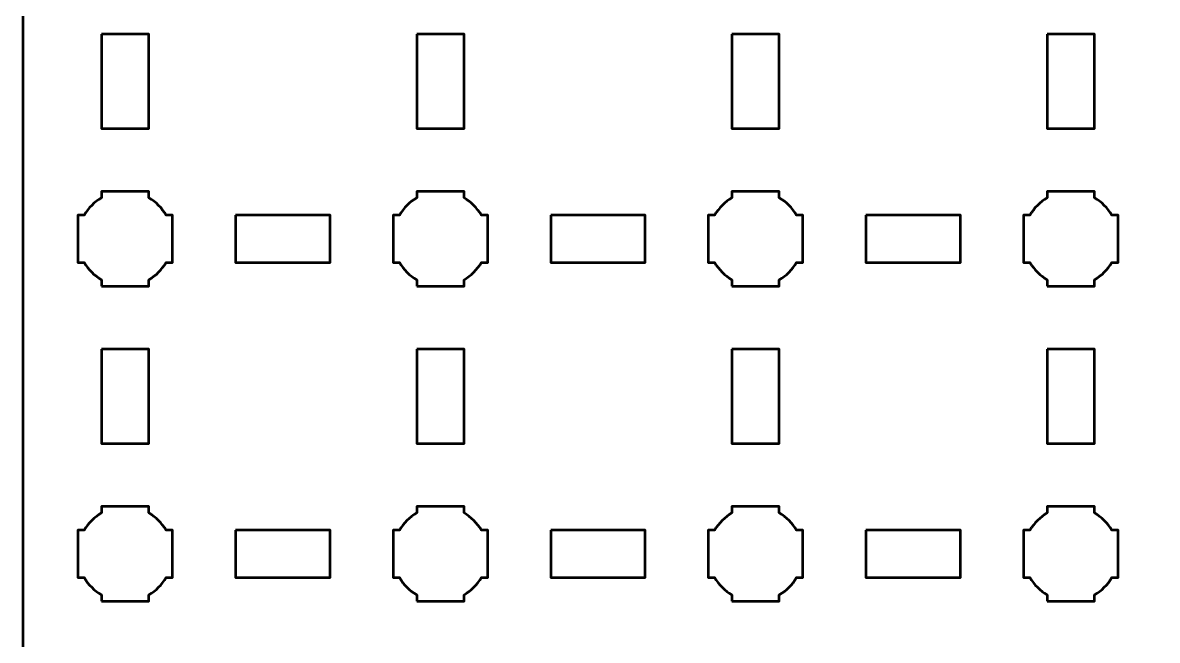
# Model space of a CAD drawing. Header units: centimetres. Extents: x -15.7 to 15.7, y -15.7 to 15.7.
# Drawn here: x -15.65 to -8.45, y 8.45 to 12.37 of the extents above; entities that cross this region are included whole.
import ezdxf

# ---------------------------------------------------------------- set-up
doc = ezdxf.new("R2010")
doc.units = ezdxf.units.CM
doc.header["$MEASUREMENT"] = 0
doc.layers.add('Layer 1', color=7, linetype='Continuous')

msp = doc.modelspace()

# ---------------------------------------------------------------- linework, layer by layer
at = {"layer": 'Layer 1', "lineweight": 53}
for points, knots in [([(-15.14993, 15.65004), (-15.14993, 15.65004), (15.14994, 15.65004), (15.14994, 15.65004), (15.14994, 15.65004), (15.42708, 15.65004), (15.65004, 15.42694), (15.65004, 15.14994), (15.65004, 15.14994), (15.65004, 15.14994), (15.65004, -15.14993), (15.65004, -15.14993), (15.65004, -15.14993), (15.65004, -15.42707), (15.42708, -15.65003), (15.14994, -15.65003), (15.14994, -15.65003), (15.14994, -15.65003), (-15.14993, -15.65003), (-15.14993, -15.65003), (-15.14993, -15.65003), (-15.42693, -15.65003), (-15.65003, -15.42707), (-15.65003, -15.14993), (-15.65003, -15.14993), (-15.65003, -15.14993), (-15.65003, 15.14994), (-15.65003, 15.14994), (-15.65003, 15.14994), (-15.65003, 15.42694), (-15.42693, 15.65004), (-15.14993, 15.65004)], [0, 0, 0, 0, 0.125, 0.125, 0.125, 0.125, 0.25, 0.25, 0.25, 0.25, 0.375, 0.375, 0.375, 0.375, 0.5, 0.5, 0.5, 0.5, 0.625, 0.625, 0.625, 0.625, 0.75, 0.75, 0.75, 0.75, 0.875, 0.875, 0.875, 0.875, 1, 1, 1, 1]), ([(-15.14993, 12.30002), (-15.14993, 12.30002), (-14.84993, 12.30002), (-14.84993, 12.30002), (-14.84993, 12.30002), (-14.84993, 12.30002), (-14.84993, 11.70002), (-14.84993, 11.70002), (-14.84993, 11.70002), (-14.84993, 11.70002), (-15.14993, 11.70002), (-15.14993, 11.70002), (-15.14993, 11.70002), (-15.14993, 11.70002), (-15.14993, 12.30002), (-15.14993, 12.30002)], [0, 0, 0, 0, 0.25, 0.25, 0.25, 0.25, 0.5, 0.5, 0.5, 0.5, 0.75, 0.75, 0.75, 0.75, 1, 1, 1, 1]), ([(-13.15, 12.30002), (-13.15, 12.30002), (-12.85, 12.30002), (-12.85, 12.30002), (-12.85, 12.30002), (-12.85, 12.30002), (-12.85, 11.70002), (-12.85, 11.70002), (-12.85, 11.70002), (-12.85, 11.70002), (-13.15, 11.70002), (-13.15, 11.70002), (-13.15, 11.70002), (-13.15, 11.70002), (-13.15, 12.30002), (-13.15, 12.30002)], [0, 0, 0, 0, 0.25, 0.25, 0.25, 0.25, 0.5, 0.5, 0.5, 0.5, 0.75, 0.75, 0.75, 0.75, 1, 1, 1, 1]), ([(-11.15007, 12.30002), (-11.15007, 12.30002), (-10.85006, 12.30002), (-10.85006, 12.30002), (-10.85006, 12.30002), (-10.85006, 12.30002), (-10.85006, 11.70002), (-10.85006, 11.70002), (-10.85006, 11.70002), (-10.85006, 11.70002), (-11.15007, 11.70002), (-11.15007, 11.70002), (-11.15007, 11.70002), (-11.15007, 11.70002), (-11.15007, 12.30002), (-11.15007, 12.30002)], [0, 0, 0, 0, 0.25, 0.25, 0.25, 0.25, 0.5, 0.5, 0.5, 0.5, 0.75, 0.75, 0.75, 0.75, 1, 1, 1, 1]), ([(-9.14996, 12.30002), (-9.14996, 12.30002), (-8.84995, 12.30002), (-8.84995, 12.30002), (-8.84995, 12.30002), (-8.84995, 12.30002), (-8.84995, 11.70002), (-8.84995, 11.70002), (-8.84995, 11.70002), (-8.84995, 11.70002), (-9.14996, 11.70002), (-9.14996, 11.70002), (-9.14996, 11.70002), (-9.14996, 11.70002), (-9.14996, 12.30002), (-9.14996, 12.30002)], [0, 0, 0, 0, 0.25, 0.25, 0.25, 0.25, 0.5, 0.5, 0.5, 0.5, 0.75, 0.75, 0.75, 0.75, 1, 1, 1, 1]), ([(-15.14993, 10.7), (-15.14993, 10.7), (-15.14993, 10.74008), (-15.14993, 10.74008), (-15.14993, 10.74008), (-15.19554, 10.76653), (-15.23347, 10.80446), (-15.25979, 10.85007), (-15.25979, 10.85007), (-15.25979, 10.85007), (-15.3, 10.85007), (-15.3, 10.85007), (-15.3, 10.85007), (-15.3, 10.85007), (-15.3, 11), (-15.3, 11), (-15.3, 11), (-15.3, 11), (-15.3, 11.15007), (-15.3, 11.15007), (-15.3, 11.15007), (-15.3, 11.15007), (-15.25979, 11.15007), (-15.25979, 11.15007), (-15.25979, 11.15007), (-15.23347, 11.19555), (-15.19554, 11.23358), (-15.14993, 11.25989), (-15.14993, 11.25989), (-15.14993, 11.25989), (-15.14993, 11.3), (-15.14993, 11.3), (-15.14993, 11.3), (-15.14993, 11.3), (-15, 11.3), (-15, 11.3), (-15, 11.3), (-15, 11.3), (-14.84993, 11.3), (-14.84993, 11.3), (-14.84993, 11.3), (-14.84993, 11.3), (-14.84993, 11.25989), (-14.84993, 11.25989), (-14.84993, 11.25989), (-14.80446, 11.23358), (-14.76643, 11.19555), (-14.74011, 11.15007), (-14.74011, 11.15007), (-14.74011, 11.15007), (-14.7, 11.15007), (-14.7, 11.15007), (-14.7, 11.15007), (-14.7, 11.15007), (-14.7, 11), (-14.7, 11), (-14.7, 11), (-14.7, 11), (-14.7, 10.85007), (-14.7, 10.85007), (-14.7, 10.85007), (-14.7, 10.85007), (-14.74011, 10.85007), (-14.74011, 10.85007), (-14.74011, 10.85007), (-14.76643, 10.80446), (-14.80446, 10.76653), (-14.84993, 10.74008), (-14.84993, 10.74008), (-14.84993, 10.74008), (-14.84993, 10.7), (-14.84993, 10.7), (-14.84993, 10.7), (-14.84993, 10.7), (-15, 10.7), (-15, 10.7), (-15, 10.7), (-15, 10.7), (-15.14993, 10.7), (-15.14993, 10.7)], [0, 0, 0, 0, 0.05, 0.05, 0.05, 0.05, 0.1, 0.1, 0.1, 0.1, 0.15, 0.15, 0.15, 0.15, 0.2, 0.2, 0.2, 0.2, 0.25, 0.25, 0.25, 0.25, 0.3, 0.3, 0.3, 0.3, 0.35, 0.35, 0.35, 0.35, 0.4, 0.4, 0.4, 0.4, 0.45, 0.45, 0.45, 0.45, 0.5, 0.5, 0.5, 0.5, 0.55, 0.55, 0.55, 0.55, 0.6, 0.6, 0.6, 0.6, 0.65, 0.65, 0.65, 0.65, 0.7, 0.7, 0.7, 0.7, 0.75, 0.75, 0.75, 0.75, 0.8, 0.8, 0.8, 0.8, 0.85, 0.85, 0.85, 0.85, 0.9, 0.9, 0.9, 0.9, 0.95, 0.95, 0.95, 0.95, 1, 1, 1, 1]), ([(-13.15, 10.7), (-13.15, 10.7), (-13.15, 10.74008), (-13.15, 10.74008), (-13.15, 10.74008), (-13.19547, 10.76653), (-13.2335, 10.80446), (-13.25982, 10.85007), (-13.25982, 10.85007), (-13.25982, 10.85007), (-13.29993, 10.85007), (-13.29993, 10.85007), (-13.29993, 10.85007), (-13.29993, 10.85007), (-13.29993, 11), (-13.29993, 11), (-13.29993, 11), (-13.29993, 11), (-13.29993, 11.15007), (-13.29993, 11.15007), (-13.29993, 11.15007), (-13.29993, 11.15007), (-13.25982, 11.15007), (-13.25982, 11.15007), (-13.25982, 11.15007), (-13.2335, 11.19555), (-13.19547, 11.23358), (-13.15, 11.25989), (-13.15, 11.25989), (-13.15, 11.25989), (-13.15, 11.3), (-13.15, 11.3), (-13.15, 11.3), (-13.15, 11.3), (-12.99993, 11.3), (-12.99993, 11.3), (-12.99993, 11.3), (-12.99993, 11.3), (-12.85, 11.3), (-12.85, 11.3), (-12.85, 11.3), (-12.85, 11.3), (-12.85, 11.25989), (-12.85, 11.25989), (-12.85, 11.25989), (-12.80452, 11.23358), (-12.76649, 11.19555), (-12.74018, 11.15007), (-12.74018, 11.15007), (-12.74018, 11.15007), (-12.69992, 11.15007), (-12.69992, 11.15007), (-12.69992, 11.15007), (-12.69992, 11.15007), (-12.69992, 11), (-12.69992, 11), (-12.69992, 11), (-12.69992, 11), (-12.69992, 10.85007), (-12.69992, 10.85007), (-12.69992, 10.85007), (-12.69992, 10.85007), (-12.74018, 10.85007), (-12.74018, 10.85007), (-12.74018, 10.85007), (-12.76649, 10.80446), (-12.80452, 10.76653), (-12.85, 10.74008), (-12.85, 10.74008), (-12.85, 10.74008), (-12.85, 10.7), (-12.85, 10.7), (-12.85, 10.7), (-12.85, 10.7), (-12.99993, 10.7), (-12.99993, 10.7), (-12.99993, 10.7), (-12.99993, 10.7), (-13.15, 10.7), (-13.15, 10.7)], [0, 0, 0, 0, 0.05, 0.05, 0.05, 0.05, 0.1, 0.1, 0.1, 0.1, 0.15, 0.15, 0.15, 0.15, 0.2, 0.2, 0.2, 0.2, 0.25, 0.25, 0.25, 0.25, 0.3, 0.3, 0.3, 0.3, 0.35, 0.35, 0.35, 0.35, 0.4, 0.4, 0.4, 0.4, 0.45, 0.45, 0.45, 0.45, 0.5, 0.5, 0.5, 0.5, 0.55, 0.55, 0.55, 0.55, 0.6, 0.6, 0.6, 0.6, 0.65, 0.65, 0.65, 0.65, 0.7, 0.7, 0.7, 0.7, 0.75, 0.75, 0.75, 0.75, 0.8, 0.8, 0.8, 0.8, 0.85, 0.85, 0.85, 0.85, 0.9, 0.9, 0.9, 0.9, 0.95, 0.95, 0.95, 0.95, 1, 1, 1, 1]), ([(-11.15007, 10.7), (-11.15007, 10.7), (-11.15007, 10.74008), (-11.15007, 10.74008), (-11.15007, 10.74008), (-11.19554, 10.76653), (-11.23343, 10.80446), (-11.25989, 10.85007), (-11.25989, 10.85007), (-11.25989, 10.85007), (-11.3, 10.85007), (-11.3, 10.85007), (-11.3, 10.85007), (-11.3, 10.85007), (-11.3, 11), (-11.3, 11), (-11.3, 11), (-11.3, 11), (-11.3, 11.15007), (-11.3, 11.15007), (-11.3, 11.15007), (-11.3, 11.15007), (-11.25989, 11.15007), (-11.25989, 11.15007), (-11.25989, 11.15007), (-11.23343, 11.19555), (-11.19554, 11.23358), (-11.15007, 11.25989), (-11.15007, 11.25989), (-11.15007, 11.25989), (-11.15007, 11.3), (-11.15007, 11.3), (-11.15007, 11.3), (-11.15007, 11.3), (-10.99999, 11.3), (-10.99999, 11.3), (-10.99999, 11.3), (-10.99999, 11.3), (-10.85006, 11.3), (-10.85006, 11.3), (-10.85006, 11.3), (-10.85006, 11.3), (-10.85006, 11.25989), (-10.85006, 11.25989), (-10.85006, 11.25989), (-10.80445, 11.23358), (-10.76653, 11.19555), (-10.74021, 11.15007), (-10.74021, 11.15007), (-10.74021, 11.15007), (-10.69999, 11.15007), (-10.69999, 11.15007), (-10.69999, 11.15007), (-10.69999, 11.15007), (-10.69999, 11), (-10.69999, 11), (-10.69999, 11), (-10.69999, 11), (-10.69999, 10.85007), (-10.69999, 10.85007), (-10.69999, 10.85007), (-10.69999, 10.85007), (-10.74021, 10.85007), (-10.74021, 10.85007), (-10.74021, 10.85007), (-10.76653, 10.80446), (-10.80445, 10.76653), (-10.85006, 10.74008), (-10.85006, 10.74008), (-10.85006, 10.74008), (-10.85006, 10.7), (-10.85006, 10.7), (-10.85006, 10.7), (-10.85006, 10.7), (-10.99999, 10.7), (-10.99999, 10.7), (-10.99999, 10.7), (-10.99999, 10.7), (-11.15007, 10.7), (-11.15007, 10.7)], [0, 0, 0, 0, 0.05, 0.05, 0.05, 0.05, 0.1, 0.1, 0.1, 0.1, 0.15, 0.15, 0.15, 0.15, 0.2, 0.2, 0.2, 0.2, 0.25, 0.25, 0.25, 0.25, 0.3, 0.3, 0.3, 0.3, 0.35, 0.35, 0.35, 0.35, 0.4, 0.4, 0.4, 0.4, 0.45, 0.45, 0.45, 0.45, 0.5, 0.5, 0.5, 0.5, 0.55, 0.55, 0.55, 0.55, 0.6, 0.6, 0.6, 0.6, 0.65, 0.65, 0.65, 0.65, 0.7, 0.7, 0.7, 0.7, 0.75, 0.75, 0.75, 0.75, 0.8, 0.8, 0.8, 0.8, 0.85, 0.85, 0.85, 0.85, 0.9, 0.9, 0.9, 0.9, 0.95, 0.95, 0.95, 0.95, 1, 1, 1, 1]), ([(-9.14996, 10.7), (-9.14996, 10.7), (-9.14996, 10.74008), (-9.14996, 10.74008), (-9.14996, 10.74008), (-9.19557, 10.76653), (-9.23346, 10.80446), (-9.25978, 10.85007), (-9.25978, 10.85007), (-9.25978, 10.85007), (-9.30003, 10.85007), (-9.30003, 10.85007), (-9.30003, 10.85007), (-9.30003, 10.85007), (-9.30003, 11), (-9.30003, 11), (-9.30003, 11), (-9.30003, 11), (-9.30003, 11.15007), (-9.30003, 11.15007), (-9.30003, 11.15007), (-9.30003, 11.15007), (-9.25978, 11.15007), (-9.25978, 11.15007), (-9.25978, 11.15007), (-9.23346, 11.19555), (-9.19557, 11.23358), (-9.14996, 11.25989), (-9.14996, 11.25989), (-9.14996, 11.25989), (-9.14996, 11.3), (-9.14996, 11.3), (-9.14996, 11.3), (-9.14996, 11.3), (-9.00003, 11.3), (-9.00003, 11.3), (-9.00003, 11.3), (-9.00003, 11.3), (-8.84995, 11.3), (-8.84995, 11.3), (-8.84995, 11.3), (-8.84995, 11.3), (-8.84995, 11.25989), (-8.84995, 11.25989), (-8.84995, 11.25989), (-8.80448, 11.23358), (-8.76645, 11.19555), (-8.74013, 11.15007), (-8.74013, 11.15007), (-8.74013, 11.15007), (-8.70002, 11.15007), (-8.70002, 11.15007), (-8.70002, 11.15007), (-8.70002, 11.15007), (-8.70002, 11), (-8.70002, 11), (-8.70002, 11), (-8.70002, 11), (-8.70002, 10.85007), (-8.70002, 10.85007), (-8.70002, 10.85007), (-8.70002, 10.85007), (-8.74013, 10.85007), (-8.74013, 10.85007), (-8.74013, 10.85007), (-8.76645, 10.80446), (-8.80448, 10.76653), (-8.84995, 10.74008), (-8.84995, 10.74008), (-8.84995, 10.74008), (-8.84995, 10.7), (-8.84995, 10.7), (-8.84995, 10.7), (-8.84995, 10.7), (-9.00003, 10.7), (-9.00003, 10.7), (-9.00003, 10.7), (-9.00003, 10.7), (-9.14996, 10.7), (-9.14996, 10.7)], [0, 0, 0, 0, 0.05, 0.05, 0.05, 0.05, 0.1, 0.1, 0.1, 0.1, 0.15, 0.15, 0.15, 0.15, 0.2, 0.2, 0.2, 0.2, 0.25, 0.25, 0.25, 0.25, 0.3, 0.3, 0.3, 0.3, 0.35, 0.35, 0.35, 0.35, 0.4, 0.4, 0.4, 0.4, 0.45, 0.45, 0.45, 0.45, 0.5, 0.5, 0.5, 0.5, 0.55, 0.55, 0.55, 0.55, 0.6, 0.6, 0.6, 0.6, 0.65, 0.65, 0.65, 0.65, 0.7, 0.7, 0.7, 0.7, 0.75, 0.75, 0.75, 0.75, 0.8, 0.8, 0.8, 0.8, 0.85, 0.85, 0.85, 0.85, 0.9, 0.9, 0.9, 0.9, 0.95, 0.95, 0.95, 0.95, 1, 1, 1, 1]), ([(-14.29998, 11.15007), (-14.29998, 11.15007), (-13.69998, 11.15007), (-13.69998, 11.15007), (-13.69998, 11.15007), (-13.69998, 11.15007), (-13.69998, 10.85007), (-13.69998, 10.85007), (-13.69998, 10.85007), (-13.69998, 10.85007), (-14.29998, 10.85007), (-14.29998, 10.85007), (-14.29998, 10.85007), (-14.29998, 10.85007), (-14.29998, 11.15007), (-14.29998, 11.15007)], [0, 0, 0, 0, 0.25, 0.25, 0.25, 0.25, 0.5, 0.5, 0.5, 0.5, 0.75, 0.75, 0.75, 0.75, 1, 1, 1, 1]), ([(-12.30002, 11.15007), (-12.30002, 11.15007), (-11.70001, 11.15007), (-11.70001, 11.15007), (-11.70001, 11.15007), (-11.70001, 11.15007), (-11.70001, 10.85007), (-11.70001, 10.85007), (-11.70001, 10.85007), (-11.70001, 10.85007), (-12.30002, 10.85007), (-12.30002, 10.85007), (-12.30002, 10.85007), (-12.30002, 10.85007), (-12.30002, 11.15007), (-12.30002, 11.15007)], [0, 0, 0, 0, 0.25, 0.25, 0.25, 0.25, 0.5, 0.5, 0.5, 0.5, 0.75, 0.75, 0.75, 0.75, 1, 1, 1, 1]), ([(-10.29994, 11.15007), (-10.29994, 11.15007), (-9.69994, 11.15007), (-9.69994, 11.15007), (-9.69994, 11.15007), (-9.69994, 11.15007), (-9.69994, 10.85007), (-9.69994, 10.85007), (-9.69994, 10.85007), (-9.69994, 10.85007), (-10.29994, 10.85007), (-10.29994, 10.85007), (-10.29994, 10.85007), (-10.29994, 10.85007), (-10.29994, 11.15007), (-10.29994, 11.15007)], [0, 0, 0, 0, 0.25, 0.25, 0.25, 0.25, 0.5, 0.5, 0.5, 0.5, 0.75, 0.75, 0.75, 0.75, 1, 1, 1, 1]), ([(-15.14993, 10.29995), (-15.14993, 10.29995), (-14.84993, 10.29995), (-14.84993, 10.29995), (-14.84993, 10.29995), (-14.84993, 10.29995), (-14.84993, 9.69995), (-14.84993, 9.69995), (-14.84993, 9.69995), (-14.84993, 9.69995), (-15.14993, 9.69995), (-15.14993, 9.69995), (-15.14993, 9.69995), (-15.14993, 9.69995), (-15.14993, 10.29995), (-15.14993, 10.29995)], [0, 0, 0, 0, 0.25, 0.25, 0.25, 0.25, 0.5, 0.5, 0.5, 0.5, 0.75, 0.75, 0.75, 0.75, 1, 1, 1, 1]), ([(-13.15, 10.29995), (-13.15, 10.29995), (-12.85, 10.29995), (-12.85, 10.29995), (-12.85, 10.29995), (-12.85, 10.29995), (-12.85, 9.69995), (-12.85, 9.69995), (-12.85, 9.69995), (-12.85, 9.69995), (-13.15, 9.69995), (-13.15, 9.69995), (-13.15, 9.69995), (-13.15, 9.69995), (-13.15, 10.29995), (-13.15, 10.29995)], [0, 0, 0, 0, 0.25, 0.25, 0.25, 0.25, 0.5, 0.5, 0.5, 0.5, 0.75, 0.75, 0.75, 0.75, 1, 1, 1, 1]), ([(-11.15007, 10.29995), (-11.15007, 10.29995), (-10.85006, 10.29995), (-10.85006, 10.29995), (-10.85006, 10.29995), (-10.85006, 10.29995), (-10.85006, 9.69995), (-10.85006, 9.69995), (-10.85006, 9.69995), (-10.85006, 9.69995), (-11.15007, 9.69995), (-11.15007, 9.69995), (-11.15007, 9.69995), (-11.15007, 9.69995), (-11.15007, 10.29995), (-11.15007, 10.29995)], [0, 0, 0, 0, 0.25, 0.25, 0.25, 0.25, 0.5, 0.5, 0.5, 0.5, 0.75, 0.75, 0.75, 0.75, 1, 1, 1, 1]), ([(-9.14996, 10.29995), (-9.14996, 10.29995), (-8.84995, 10.29995), (-8.84995, 10.29995), (-8.84995, 10.29995), (-8.84995, 10.29995), (-8.84995, 9.69995), (-8.84995, 9.69995), (-8.84995, 9.69995), (-8.84995, 9.69995), (-9.14996, 9.69995), (-9.14996, 9.69995), (-9.14996, 9.69995), (-9.14996, 9.69995), (-9.14996, 10.29995), (-9.14996, 10.29995)], [0, 0, 0, 0, 0.25, 0.25, 0.25, 0.25, 0.5, 0.5, 0.5, 0.5, 0.75, 0.75, 0.75, 0.75, 1, 1, 1, 1]), ([(-15.14993, 8.70003), (-15.14993, 8.70003), (-15.14993, 8.74014), (-15.14993, 8.74014), (-15.14993, 8.74014), (-15.19554, 8.76646), (-15.23347, 8.80449), (-15.25979, 8.84996), (-15.25979, 8.84996), (-15.25979, 8.84996), (-15.3, 8.84996), (-15.3, 8.84996), (-15.3, 8.84996), (-15.3, 8.84996), (-15.3, 9.00003), (-15.3, 9.00003), (-15.3, 9.00003), (-15.3, 9.00003), (-15.3, 9.14997), (-15.3, 9.14997), (-15.3, 9.14997), (-15.3, 9.14997), (-15.25979, 9.14997), (-15.25979, 9.14997), (-15.25979, 9.14997), (-15.23347, 9.19558), (-15.19554, 9.23347), (-15.14993, 9.25979), (-15.14993, 9.25979), (-15.14993, 9.25979), (-15.14993, 9.30004), (-15.14993, 9.30004), (-15.14993, 9.30004), (-15.14993, 9.30004), (-15, 9.30004), (-15, 9.30004), (-15, 9.30004), (-15, 9.30004), (-14.84993, 9.30004), (-14.84993, 9.30004), (-14.84993, 9.30004), (-14.84993, 9.30004), (-14.84993, 9.25979), (-14.84993, 9.25979), (-14.84993, 9.25979), (-14.80446, 9.23347), (-14.76643, 9.19558), (-14.74011, 9.14997), (-14.74011, 9.14997), (-14.74011, 9.14997), (-14.7, 9.14997), (-14.7, 9.14997), (-14.7, 9.14997), (-14.7, 9.14997), (-14.7, 9.00003), (-14.7, 9.00003), (-14.7, 9.00003), (-14.7, 9.00003), (-14.7, 8.84996), (-14.7, 8.84996), (-14.7, 8.84996), (-14.7, 8.84996), (-14.74011, 8.84996), (-14.74011, 8.84996), (-14.74011, 8.84996), (-14.76643, 8.80449), (-14.80446, 8.76646), (-14.84993, 8.74014), (-14.84993, 8.74014), (-14.84993, 8.74014), (-14.84993, 8.70003), (-14.84993, 8.70003), (-14.84993, 8.70003), (-14.84993, 8.70003), (-15, 8.70003), (-15, 8.70003), (-15, 8.70003), (-15, 8.70003), (-15.14993, 8.70003), (-15.14993, 8.70003)], [0, 0, 0, 0, 0.05, 0.05, 0.05, 0.05, 0.1, 0.1, 0.1, 0.1, 0.15, 0.15, 0.15, 0.15, 0.2, 0.2, 0.2, 0.2, 0.25, 0.25, 0.25, 0.25, 0.3, 0.3, 0.3, 0.3, 0.35, 0.35, 0.35, 0.35, 0.4, 0.4, 0.4, 0.4, 0.45, 0.45, 0.45, 0.45, 0.5, 0.5, 0.5, 0.5, 0.55, 0.55, 0.55, 0.55, 0.6, 0.6, 0.6, 0.6, 0.65, 0.65, 0.65, 0.65, 0.7, 0.7, 0.7, 0.7, 0.75, 0.75, 0.75, 0.75, 0.8, 0.8, 0.8, 0.8, 0.85, 0.85, 0.85, 0.85, 0.9, 0.9, 0.9, 0.9, 0.95, 0.95, 0.95, 0.95, 1, 1, 1, 1]), ([(-13.15, 8.70003), (-13.15, 8.70003), (-13.15, 8.74014), (-13.15, 8.74014), (-13.15, 8.74014), (-13.19547, 8.76646), (-13.2335, 8.80449), (-13.25982, 8.84996), (-13.25982, 8.84996), (-13.25982, 8.84996), (-13.29993, 8.84996), (-13.29993, 8.84996), (-13.29993, 8.84996), (-13.29993, 8.84996), (-13.29993, 9.00003), (-13.29993, 9.00003), (-13.29993, 9.00003), (-13.29993, 9.00003), (-13.29993, 9.14997), (-13.29993, 9.14997), (-13.29993, 9.14997), (-13.29993, 9.14997), (-13.25982, 9.14997), (-13.25982, 9.14997), (-13.25982, 9.14997), (-13.2335, 9.19558), (-13.19547, 9.23347), (-13.15, 9.25979), (-13.15, 9.25979), (-13.15, 9.25979), (-13.15, 9.30004), (-13.15, 9.30004), (-13.15, 9.30004), (-13.15, 9.30004), (-12.99993, 9.30004), (-12.99993, 9.30004), (-12.99993, 9.30004), (-12.99993, 9.30004), (-12.85, 9.30004), (-12.85, 9.30004), (-12.85, 9.30004), (-12.85, 9.30004), (-12.85, 9.25979), (-12.85, 9.25979), (-12.85, 9.25979), (-12.80452, 9.23347), (-12.76649, 9.19558), (-12.74018, 9.14997), (-12.74018, 9.14997), (-12.74018, 9.14997), (-12.69992, 9.14997), (-12.69992, 9.14997), (-12.69992, 9.14997), (-12.69992, 9.14997), (-12.69992, 9.00003), (-12.69992, 9.00003), (-12.69992, 9.00003), (-12.69992, 9.00003), (-12.69992, 8.84996), (-12.69992, 8.84996), (-12.69992, 8.84996), (-12.69992, 8.84996), (-12.74018, 8.84996), (-12.74018, 8.84996), (-12.74018, 8.84996), (-12.76649, 8.80449), (-12.80452, 8.76646), (-12.85, 8.74014), (-12.85, 8.74014), (-12.85, 8.74014), (-12.85, 8.70003), (-12.85, 8.70003), (-12.85, 8.70003), (-12.85, 8.70003), (-12.99993, 8.70003), (-12.99993, 8.70003), (-12.99993, 8.70003), (-12.99993, 8.70003), (-13.15, 8.70003), (-13.15, 8.70003)], [0, 0, 0, 0, 0.05, 0.05, 0.05, 0.05, 0.1, 0.1, 0.1, 0.1, 0.15, 0.15, 0.15, 0.15, 0.2, 0.2, 0.2, 0.2, 0.25, 0.25, 0.25, 0.25, 0.3, 0.3, 0.3, 0.3, 0.35, 0.35, 0.35, 0.35, 0.4, 0.4, 0.4, 0.4, 0.45, 0.45, 0.45, 0.45, 0.5, 0.5, 0.5, 0.5, 0.55, 0.55, 0.55, 0.55, 0.6, 0.6, 0.6, 0.6, 0.65, 0.65, 0.65, 0.65, 0.7, 0.7, 0.7, 0.7, 0.75, 0.75, 0.75, 0.75, 0.8, 0.8, 0.8, 0.8, 0.85, 0.85, 0.85, 0.85, 0.9, 0.9, 0.9, 0.9, 0.95, 0.95, 0.95, 0.95, 1, 1, 1, 1]), ([(-11.15007, 8.70003), (-11.15007, 8.70003), (-11.15007, 8.74014), (-11.15007, 8.74014), (-11.15007, 8.74014), (-11.19554, 8.76646), (-11.23343, 8.80449), (-11.25989, 8.84996), (-11.25989, 8.84996), (-11.25989, 8.84996), (-11.3, 8.84996), (-11.3, 8.84996), (-11.3, 8.84996), (-11.3, 8.84996), (-11.3, 9.00003), (-11.3, 9.00003), (-11.3, 9.00003), (-11.3, 9.00003), (-11.3, 9.14997), (-11.3, 9.14997), (-11.3, 9.14997), (-11.3, 9.14997), (-11.25989, 9.14997), (-11.25989, 9.14997), (-11.25989, 9.14997), (-11.23343, 9.19558), (-11.19554, 9.23347), (-11.15007, 9.25979), (-11.15007, 9.25979), (-11.15007, 9.25979), (-11.15007, 9.30004), (-11.15007, 9.30004), (-11.15007, 9.30004), (-11.15007, 9.30004), (-10.99999, 9.30004), (-10.99999, 9.30004), (-10.99999, 9.30004), (-10.99999, 9.30004), (-10.85006, 9.30004), (-10.85006, 9.30004), (-10.85006, 9.30004), (-10.85006, 9.30004), (-10.85006, 9.25979), (-10.85006, 9.25979), (-10.85006, 9.25979), (-10.80445, 9.23347), (-10.76653, 9.19558), (-10.74021, 9.14997), (-10.74021, 9.14997), (-10.74021, 9.14997), (-10.69999, 9.14997), (-10.69999, 9.14997), (-10.69999, 9.14997), (-10.69999, 9.14997), (-10.69999, 9.00003), (-10.69999, 9.00003), (-10.69999, 9.00003), (-10.69999, 9.00003), (-10.69999, 8.84996), (-10.69999, 8.84996), (-10.69999, 8.84996), (-10.69999, 8.84996), (-10.74021, 8.84996), (-10.74021, 8.84996), (-10.74021, 8.84996), (-10.76653, 8.80449), (-10.80445, 8.76646), (-10.85006, 8.74014), (-10.85006, 8.74014), (-10.85006, 8.74014), (-10.85006, 8.70003), (-10.85006, 8.70003), (-10.85006, 8.70003), (-10.85006, 8.70003), (-10.99999, 8.70003), (-10.99999, 8.70003), (-10.99999, 8.70003), (-10.99999, 8.70003), (-11.15007, 8.70003), (-11.15007, 8.70003)], [0, 0, 0, 0, 0.05, 0.05, 0.05, 0.05, 0.1, 0.1, 0.1, 0.1, 0.15, 0.15, 0.15, 0.15, 0.2, 0.2, 0.2, 0.2, 0.25, 0.25, 0.25, 0.25, 0.3, 0.3, 0.3, 0.3, 0.35, 0.35, 0.35, 0.35, 0.4, 0.4, 0.4, 0.4, 0.45, 0.45, 0.45, 0.45, 0.5, 0.5, 0.5, 0.5, 0.55, 0.55, 0.55, 0.55, 0.6, 0.6, 0.6, 0.6, 0.65, 0.65, 0.65, 0.65, 0.7, 0.7, 0.7, 0.7, 0.75, 0.75, 0.75, 0.75, 0.8, 0.8, 0.8, 0.8, 0.85, 0.85, 0.85, 0.85, 0.9, 0.9, 0.9, 0.9, 0.95, 0.95, 0.95, 0.95, 1, 1, 1, 1]), ([(-9.14996, 8.70003), (-9.14996, 8.70003), (-9.14996, 8.74014), (-9.14996, 8.74014), (-9.14996, 8.74014), (-9.19557, 8.76646), (-9.23346, 8.80449), (-9.25978, 8.84996), (-9.25978, 8.84996), (-9.25978, 8.84996), (-9.30003, 8.84996), (-9.30003, 8.84996), (-9.30003, 8.84996), (-9.30003, 8.84996), (-9.30003, 9.00003), (-9.30003, 9.00003), (-9.30003, 9.00003), (-9.30003, 9.00003), (-9.30003, 9.14997), (-9.30003, 9.14997), (-9.30003, 9.14997), (-9.30003, 9.14997), (-9.25978, 9.14997), (-9.25978, 9.14997), (-9.25978, 9.14997), (-9.23346, 9.19558), (-9.19557, 9.23347), (-9.14996, 9.25979), (-9.14996, 9.25979), (-9.14996, 9.25979), (-9.14996, 9.30004), (-9.14996, 9.30004), (-9.14996, 9.30004), (-9.14996, 9.30004), (-9.00003, 9.30004), (-9.00003, 9.30004), (-9.00003, 9.30004), (-9.00003, 9.30004), (-8.84995, 9.30004), (-8.84995, 9.30004), (-8.84995, 9.30004), (-8.84995, 9.30004), (-8.84995, 9.25979), (-8.84995, 9.25979), (-8.84995, 9.25979), (-8.80448, 9.23347), (-8.76645, 9.19558), (-8.74013, 9.14997), (-8.74013, 9.14997), (-8.74013, 9.14997), (-8.70002, 9.14997), (-8.70002, 9.14997), (-8.70002, 9.14997), (-8.70002, 9.14997), (-8.70002, 9.00003), (-8.70002, 9.00003), (-8.70002, 9.00003), (-8.70002, 9.00003), (-8.70002, 8.84996), (-8.70002, 8.84996), (-8.70002, 8.84996), (-8.70002, 8.84996), (-8.74013, 8.84996), (-8.74013, 8.84996), (-8.74013, 8.84996), (-8.76645, 8.80449), (-8.80448, 8.76646), (-8.84995, 8.74014), (-8.84995, 8.74014), (-8.84995, 8.74014), (-8.84995, 8.70003), (-8.84995, 8.70003), (-8.84995, 8.70003), (-8.84995, 8.70003), (-9.00003, 8.70003), (-9.00003, 8.70003), (-9.00003, 8.70003), (-9.00003, 8.70003), (-9.14996, 8.70003), (-9.14996, 8.70003)], [0, 0, 0, 0, 0.05, 0.05, 0.05, 0.05, 0.1, 0.1, 0.1, 0.1, 0.15, 0.15, 0.15, 0.15, 0.2, 0.2, 0.2, 0.2, 0.25, 0.25, 0.25, 0.25, 0.3, 0.3, 0.3, 0.3, 0.35, 0.35, 0.35, 0.35, 0.4, 0.4, 0.4, 0.4, 0.45, 0.45, 0.45, 0.45, 0.5, 0.5, 0.5, 0.5, 0.55, 0.55, 0.55, 0.55, 0.6, 0.6, 0.6, 0.6, 0.65, 0.65, 0.65, 0.65, 0.7, 0.7, 0.7, 0.7, 0.75, 0.75, 0.75, 0.75, 0.8, 0.8, 0.8, 0.8, 0.85, 0.85, 0.85, 0.85, 0.9, 0.9, 0.9, 0.9, 0.95, 0.95, 0.95, 0.95, 1, 1, 1, 1]), ([(-14.29998, 9.14997), (-14.29998, 9.14997), (-13.69998, 9.14997), (-13.69998, 9.14997), (-13.69998, 9.14997), (-13.69998, 9.14997), (-13.69998, 8.84996), (-13.69998, 8.84996), (-13.69998, 8.84996), (-13.69998, 8.84996), (-14.29998, 8.84996), (-14.29998, 8.84996), (-14.29998, 8.84996), (-14.29998, 8.84996), (-14.29998, 9.14997), (-14.29998, 9.14997)], [0, 0, 0, 0, 0.25, 0.25, 0.25, 0.25, 0.5, 0.5, 0.5, 0.5, 0.75, 0.75, 0.75, 0.75, 1, 1, 1, 1]), ([(-12.30002, 9.14997), (-12.30002, 9.14997), (-11.70001, 9.14997), (-11.70001, 9.14997), (-11.70001, 9.14997), (-11.70001, 9.14997), (-11.70001, 8.84996), (-11.70001, 8.84996), (-11.70001, 8.84996), (-11.70001, 8.84996), (-12.30002, 8.84996), (-12.30002, 8.84996), (-12.30002, 8.84996), (-12.30002, 8.84996), (-12.30002, 9.14997), (-12.30002, 9.14997)], [0, 0, 0, 0, 0.25, 0.25, 0.25, 0.25, 0.5, 0.5, 0.5, 0.5, 0.75, 0.75, 0.75, 0.75, 1, 1, 1, 1]), ([(-10.29994, 9.14997), (-10.29994, 9.14997), (-9.69994, 9.14997), (-9.69994, 9.14997), (-9.69994, 9.14997), (-9.69994, 9.14997), (-9.69994, 8.84996), (-9.69994, 8.84996), (-9.69994, 8.84996), (-9.69994, 8.84996), (-10.29994, 8.84996), (-10.29994, 8.84996), (-10.29994, 8.84996), (-10.29994, 8.84996), (-10.29994, 9.14997), (-10.29994, 9.14997)], [0, 0, 0, 0, 0.25, 0.25, 0.25, 0.25, 0.5, 0.5, 0.5, 0.5, 0.75, 0.75, 0.75, 0.75, 1, 1, 1, 1])]:
    msp.add_open_spline(points, degree=3, knots=knots, dxfattribs=at)

doc.saveas('drawing.dxf')
